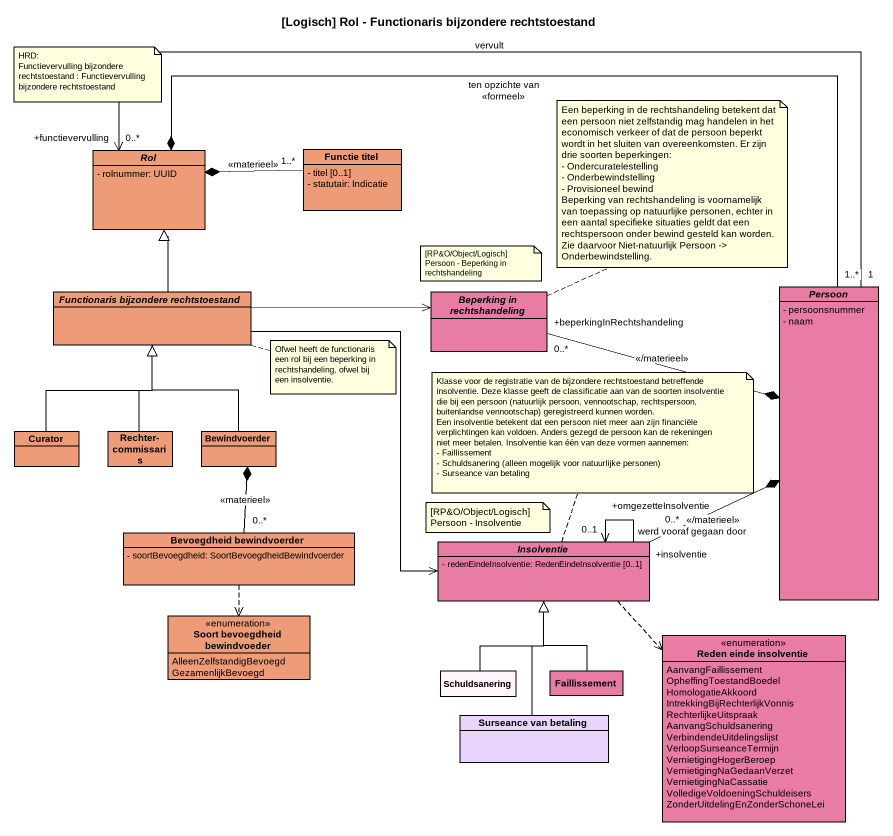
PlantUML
@startuml
title [Logisch] Rol - Functionaris bijzondere rechtstoestand
hide circle
hide empty members
skinparam classAttributeIconSize 0
abstract class Rol #EE9B78 {
  - rolnummer: UUID
}
class "Functie titel" as Functie_titel #EE9B78 {
  - titel [0..1]
  - statutair: Indicatie
}
abstract class "Functionaris bijzondere rechtstoestand" as Functionaris_bijzondere #EE9B78
abstract class "Beperking in rechtshandeling" as Beperking_in_rechtshandeling #E87CA4
abstract class Persoon #E87CA4 {
  - persoonsnummer
  - naam
}
class Curator #EE9B78
class "Rechter-commissaris" as Rechter_commissaris #EE9B78
class Bewindvoerder #EE9B78
class "Bevoegdheid bewindvoerder" as Bevoegdheid_bewindvoerder #EE9B78 {
  - soortBevoegdheid: SoortBevoegdheidBewindvoerder
}
abstract class Insolventie #E87CA4 {
  - redenEindeInsolventie: RedenEindeInsolventie [0..1]
}
enum "Soort bevoegdheid bewindvoeder" as Soort_bevoegdheid #EE9B78 {
  AlleenZelfstandigBevoegd
  GezamenlijkBevoegd
}
enum "Reden einde insolventie" as Reden_einde_insolventie #E87CA4 {
  AanvangFaillissement
  OpheffingToestandBoedel
  HomologatieAkkoord
  IntrekkingBijRechterlijkVonnis
  RechterlijkeUitspraak
  AanvangSchuldsanering
  VerbindendeUitdelingslijst
  VerloopSurseanceTermijn
  VernietigingHogerBeroep
  VernietigingNaGedaanVerzet
  VernietigingNaCassatie
  VolledigeVoldoeningSchuldeisers
  ZonderUitdelingEnZonderSchoneLei
}
class Schuldsanering #FFF5FA
class Faillissement #E87CA4
class "Surseance van betaling" as Surseance_van_betaling #E9D4FE
Functie_titel "1..*" -left-* Rol : <<materieel>>
Functionaris_bijzondere -up-|> Rol
Functionaris_bijzondere -right-> Beperking_in_rechtshandeling
Functionaris_bijzondere --> Insolventie
Beperking_in_rechtshandeling "+beperkingInRechtshandeling\n0..*" -right-* Persoon : <</materieel>>
Persoon "1..*" -left-* Rol : ten opzichte van\n<<formeel>>
Persoon "1" -left-> "+functievervulling\n0..*" Rol : vervult
Curator -up-|> Functionaris_bijzondere
Rechter_commissaris -up-|> Functionaris_bijzondere
Bewindvoerder -up-|> Functionaris_bijzondere
Bevoegdheid_bewindvoerder "0..*" -up-* Bewindvoerder : <<materieel>>
Bevoegdheid_bewindvoerder ..> Soort_bevoegdheid
Insolventie "+insolventie\n0..*" -right-* Persoon : <</materieel>>
Insolventie --> "+omgezetteInsolventie\n0..1" Insolventie : werd vooraf gegaan door
Insolventie ..> Reden_einde_insolventie
Schuldsanering -up-|> Insolventie
Faillissement -up-|> Insolventie
Surseance_van_betaling -up-|> Insolventie
note as N1
  HRD:
  Functievervulling bijzondere rechtstoestand : Functievervulling bijzondere rechtstoestand
end note
note top of Beperking_in_rechtshandeling
  Een beperking in de rechtshandeling betekent dat een persoon niet zelfstandig mag handelen in het economisch verkeer of dat de persoon beperkt wordt in het sluiten van overeenkomsten. Er zijn drie soorten beperkingen:
  - Ondercuratelestelling
  - Onderbewindstelling
  - Provisioneel bewind
  Beperking van rechtshandeling is voornamelijk van toepassing op natuurlijke personen, echter in een aantal specifieke situaties geldt dat een rechtspersoon onder bewind gesteld kan worden. Zie daarvoor Niet-natuurlijk Persoon -> Onderbewindstelling.
end note
note as N3
  [RP&O/Object/Logisch] Persoon - Beperking in rechtshandeling
end note
note right of Functionaris_bijzondere : Ofwel heeft de functionaris een rol bij een beperking in rechtshandeling, ofwel bij een insolventie.
note top of Insolventie
  Klasse voor de registratie van de bijzondere rechtstoestand betreffende insolventie. Deze klasse geeft de classificatie aan van de soorten insolventie die bij een persoon (natuurlijk persoon, vennootschap, rechtspersoon, buitenlandse vennootschap) geregistreerd kunnen worden.
  Een insolventie betekent dat een persoon niet meer aan zijn financiële verplichtingen kan voldoen. Anders gezegd de persoon kan de rekeningen niet meer betalen. Insolventie kan één van deze vormen aannemen:
  - Faillissement
  - Schuldsanering (alleen mogelijk voor natuurlijke personen)
  - Surseance van betaling
end note
note as N6
  [RP&O/Object/Logisch] Persoon - Insolventie
end note
@enduml
